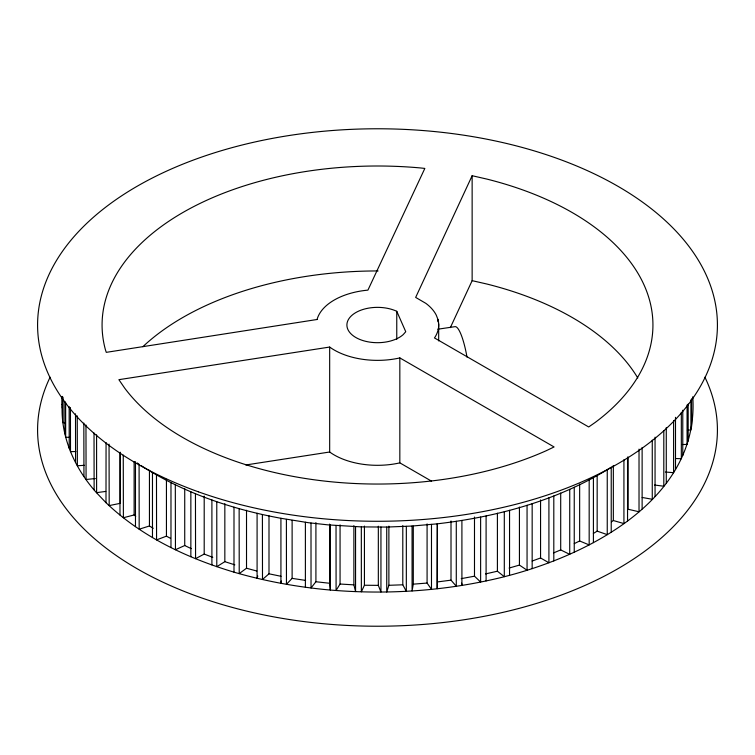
<?xml version="1.0" encoding="UTF-8"?>
<svg xmlns="http://www.w3.org/2000/svg" width="755" height="755" viewBox="0 0 755 755"><rect width="100%" height="100%" fill="white"/><g stroke="black" fill="none" stroke-linecap="round" stroke-linejoin="round"><path stroke-width="1.13" d="M692.779 396.752C699.583 499.064 588.4 555.482 504.302 576.707L502.773 577.122C445.827 591.156 386.532 595.025 328.151 589.853C296.413 586.871 264.92 581.152 234.295 572.252L233.993 572.158C187.287 558.134 141.525 536.767 105.993 502.688L106.059 442.524M437.447 523.923L437.192 588.721L437.192 523.847C498.064 516.731 559.021 500.159 611.229 467.222L611.229 532.19M281.313 581.01L280.926 583.256L280.926 518.289C231.662 509.2 183.144 492.76 140.892 465.448M413.296 526.141L413.296 584.153L412.088 590.929L412.07 526.046L437.192 523.847M257.785 576.008L257.087 578.236L257.087 513.268M388.882 526.131L388.882 585.304L386.739 592.005L386.73 527.066L412.07 526.046M437.957 319.497A61.202 35.334 0 0 1 435.088 336.994L434.455 337.919L588.702 426.971L595.129 422.489A275.424 159.012 0 0 0 486.881 179.086L472.139 175.717L415.665 297.413L425.867 303.368A61.202 35.334 0 0 1 436.277 315.165L437.957 319.497L437.957 321.8M450.339 327.632L472.139 280.662L472.139 175.717M364.429 526.075L364.429 585.238L361.362 591.778L361.324 526.896L328.151 524.885L308.691 522.743L280.926 518.289M340.061 524.867L340.061 584.03L336.088 590.438L336.032 525.555M315.911 522.583L315.911 581.746L311.032 587.975L311.003 523.045M292.119 520.374L292.119 578.377L286.456 584.294L286.4 519.383M268.997 515.807L268.997 573.809L262.495 579.472L262.4 514.58M256.794 571.025L246.517 568.232L239.222 573.592L239.137 508.681M611.597 521.762L613.343 520.535L623.923 523.574L623.923 459.767M234.824 564.834L224.839 561.673L216.789 566.684L216.779 501.726M612.192 466.637L614.108 465.448M593.364 533.474L597.167 531.133L607.247 534.634L607.247 469.667M589.174 479.953L589.174 544.921L579.651 540.976L574.272 543.628M212.778 557.35L204.199 554.076L195.564 558.662L195.451 493.751M191.223 548.63L184.73 545.535L175.453 549.716L175.311 484.814M553.528 552.934L560.701 549.923L569.732 554.349L569.732 489.382M170.507 538.353L166.44 536.154L156.568 539.901L156.483 474.961M532.209 561.022L540.561 557.964L548.913 562.768L548.913 497.8M153.256 528.311L149.443 525.971L139.175 529.217L139.09 464.278L137.278 462.975M527.056 505.265L527.056 570.233L519.431 565.08L509.106 568.062M135.74 516.25L134.126 514.967L123.395 517.741L123.254 455.133M399.829 357.908L398.234 358.276A61.202 35.334 0 0 1 331.596 348.395L329.671 347.055L118.884 379.671L124.726 388.183A275.424 159.012 0 0 0 546.309 450.678L554.085 446.96L399.829 357.908L399.829 462.853L431.501 481.143M399.829 462.853L398.234 463.221A61.202 35.334 0 0 1 331.587 453.34L329.671 452.009L245.828 464.976M485.531 573.923L497.403 571.205L504.302 576.707L504.302 511.739M480.624 517.062L480.624 582.029L474.489 576.197L461.23 578.641M105.766 491.43L96.442 492.666C74.924 468.657 60.409 436.956 62.221 404.265M437.881 329.199L455.02 326.66A36.721 7.456 81.6 0 1 466.996 357.115M456.284 521.271L456.284 586.239L451.009 580.161L437.447 581.926M431.482 524.376L431.482 589.344L427.085 583.068L413.296 584.153M95.319 478.538L86.079 479.5L85.966 424.989M687.39 430.161L690.919 429.954L690.919 399.791M84.4 465.335L77.369 465.741L77.246 415.863M388.882 585.304L402.793 584.795L406.332 591.325L406.332 526.358M682.378 444.506L687.078 444.45L687.078 405.001M75.877 451.556L70.508 451.613L70.442 407.53M386.73 527.066L361.324 526.896M380.945 527.037L380.945 592.005L378.33 585.37L364.429 585.238M675.48 458.521L681.331 458.719L681.331 412.315M70.357 437.39L65.676 437.22L65.628 402.415M355.558 526.603L355.558 591.571L353.887 584.861L340.061 584.03M665.391 472.017L673.602 472.677L673.602 420.469M65.298 422.847L62.976 422.649L62.91 397.121M315.911 581.746L329.595 583.256L330.331 590.014L330.331 525.046M654.604 485.031L663.805 486.22L663.805 430.529M305.605 580.397L292.119 578.377M642.165 497.469L652.263 499.272L652.263 440.108M281.011 576.291L268.997 573.809M472.139 280.662L486.89 284.031A275.424 159.012 0 0 1 637.796 377.991M105.993 502.688L96.612 492.836L96.583 434.833M396.762 311.296L405.756 331.719L403.161 334.654A30.606 17.667 0 0 1 359.937 339.495A30.606 17.667 0 0 1 353.066 314.391A30.606 17.667 0 0 1 396.762 311.296L396.762 339.288M461.683 583.153L461.909 585.399L461.909 520.431M109.05 444.129L109.182 505.595L120.309 503.321L120.309 452.273M83.824 423.064L83.947 476.386M64.864 401.424L64.949 433.898M62.561 397.262L62.608 419.299M62.193 396.394L62.221 407.993M94.026 433.011L94.13 489.816M75.509 413.844L75.575 462.551M69.167 406.605L69.215 448.357M62.212 396.535L62.221 404.652M691.589 398.791L691.589 426.632M688.164 404.029L688.164 441.147M682.775 410.22L682.775 455.473M675.498 417.317L675.498 469.525M666.278 427.5L666.278 483.191M655.057 437.164L655.057 496.328M642.127 447.46L642.127 508.945M639.023 449.121L639.023 511.777L628.084 509.248L628.084 457.039M627.547 457.162L627.547 520.969M613.343 466.014L613.343 520.535M597.167 475.452L597.167 531.133M593.411 477.66L593.411 542.628M579.651 484.134L579.651 540.976M574.244 487.286L574.244 552.254M560.701 493.081L560.701 549.923M553.802 496.007L553.802 560.974M540.561 499.952L540.561 557.964M532.162 503.651L532.162 568.619M519.431 507.067L519.431 565.08M509.549 510.314L509.549 575.282M497.403 513.202L497.403 571.205M486.097 515.967L486.097 580.935M474.489 517.033L474.489 576.197M451.009 520.997L451.009 580.161M438.674 323.914L438.674 340.911M427.085 523.904L427.085 583.068M402.793 525.631L402.793 584.795M378.33 526.207L378.33 585.37M353.887 525.688L353.887 584.861M329.671 347.055L329.671 452.009M329.595 524.093L329.595 583.256M305.388 522.252L305.388 587.22M246.517 510.229L246.517 568.232M233.993 507.19L233.993 572.158M224.839 503.66L224.839 561.673M211.9 499.923L211.9 564.891M204.199 496.073L204.199 554.076M190.855 491.722L190.855 556.69M184.73 488.693L184.73 545.535M170.979 482.615L170.979 547.583M166.44 479.302L166.44 536.154M152.472 472.573L152.472 537.541M149.443 470.28L149.443 525.971M135.466 461.673L135.466 526.641M134.126 461.607L134.126 514.967M119.979 452.377L119.979 515.023M704.896 377.198A339.92 196.253 0 0 1 377.5 626.225A339.92 196.253 0 0 1 50.104 377.198M142.855 346.696A275.452 159.031 0 0 1 378.076 270.951M317.043 319.497L106.276 352.349L105.464 349.905A275.452 159.031 0 0 1 420.592 167.959L424.829 168.431L367.921 290.128A61.202 35.334 0 0 0 317.053 319.497M198.376 491.816A339.92 196.253 0 0 0 717.25 331.19A339.92 196.253 0 0 0 216.874 152.066A339.92 196.253 0 0 0 198.376 491.816"/></g></svg>
